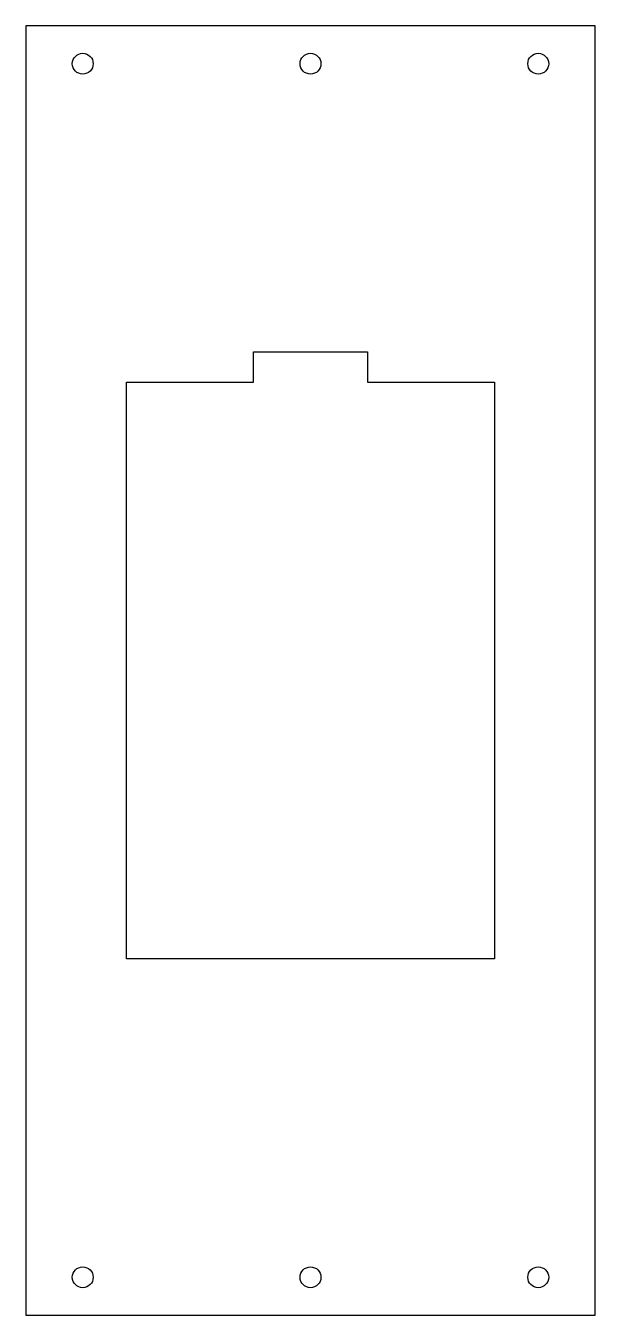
# Model space of a CAD drawing. Header units: millimetres. Extents: x -225 to -75, y -220 to 120.
import ezdxf

# ---------------------------------------------------------------- set-up
doc = ezdxf.new("R2010")
doc.units = ezdxf.units.MM
doc.layers.get('0').update_dxf_attribs({"linetype": 'CONTINUOUS'})

msp = doc.modelspace()

# ---------------------------------------------------------------- linework, layer by layer
for points in [[(-225, 120), (-225, -220), (-75, -220), (-75, 120)], [(-101.5, 26), (-101.5, -126), (-198.5, -126), (-198.5, 26), (-165, 26), (-165, 34), (-135, 34), (-135, 26)]]:
    msp.add_lwpolyline(points, close=True)
for centre in [(-210, 110), (-150, 110), (-90, 110), (-210, -210), (-150, -210), (-90, -210)]:
    msp.add_circle(centre, 2.75)

doc.saveas('drawing.dxf')
